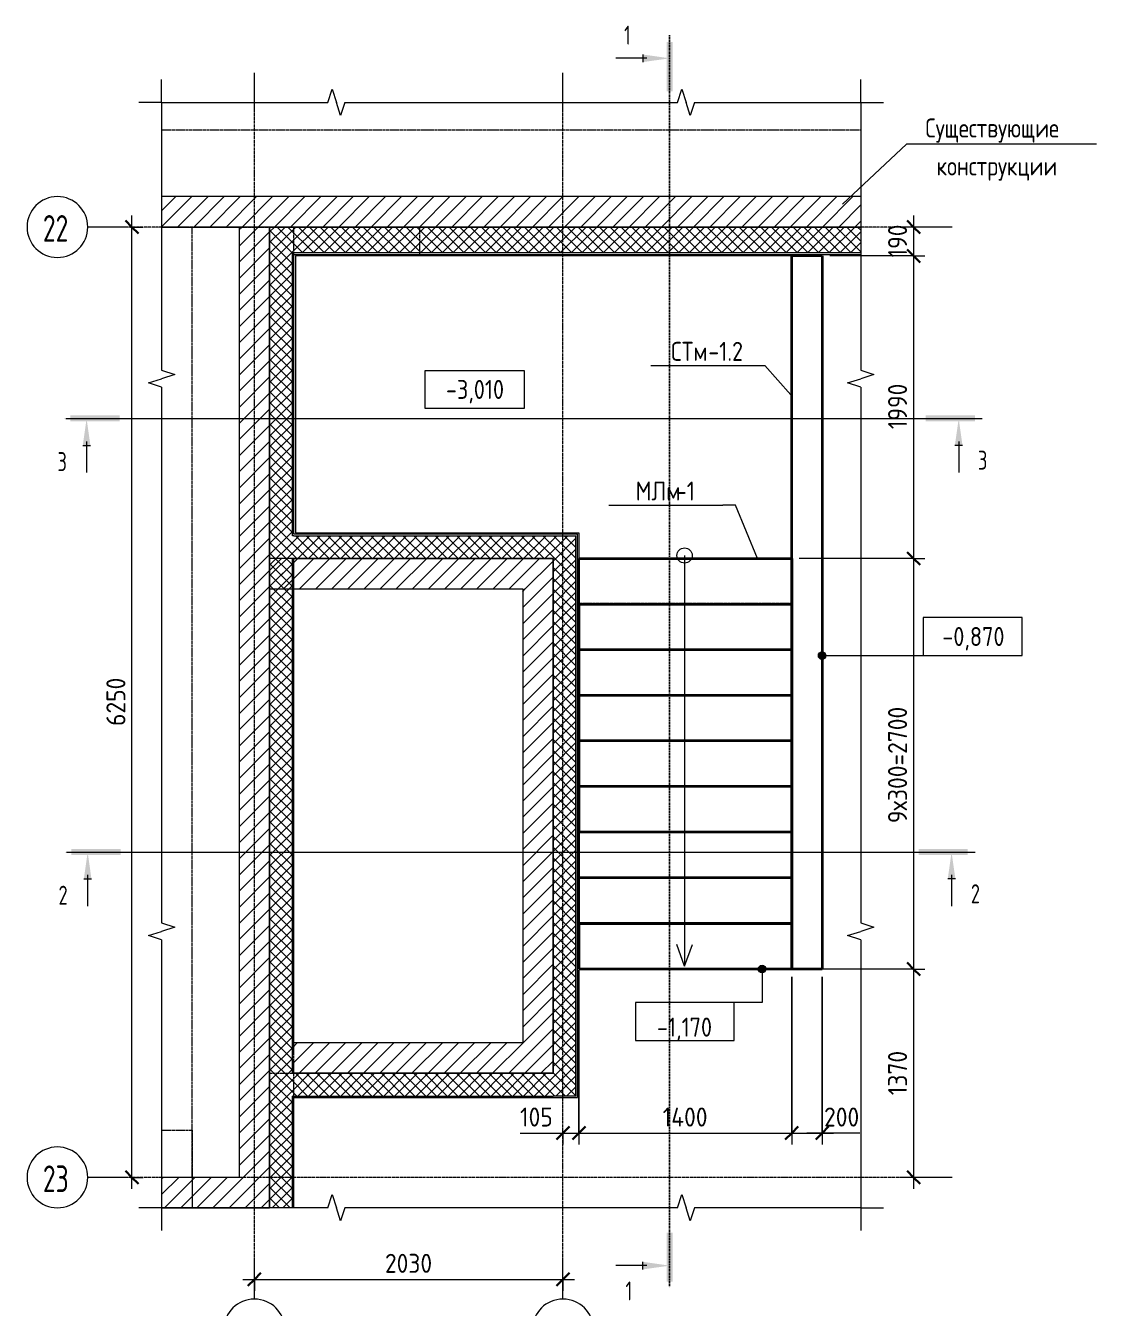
# Model space of a CAD drawing. Header units: millimetres. Extents: x -24739 to 22705, y -5184 to 8174.
# Drawn here: x 10113 to 17156, y -261 to 8174 of the extents above; entities that cross this region are included whole.
import ezdxf

# ---------------------------------------------------------------- set-up
doc = ezdxf.new("R2010")
doc.units = ezdxf.units.MM
for name, pattern in [('01 Штриховая _4 мм_', [6, 3.5, -2.5]), ('02 Штрихпунктирная _20 мм_', [25, 20, -2.5, 0, -2.5]), ('04 Пунктир 10мм', [10, 0, -10])]:
    doc.linetypes.add(name, pattern=pattern)
for name, color, linetype, lineweight in [('AA_Dim', 7, 'Continuous', 9), ('AA_Dim-50', 7, 'Continuous', 9), ('AA_Oformlenie', 7, 'Continuous', 9), ('AA_Razrez', 7, 'Continuous', 9), ('AA_Vinoska', 7, 'Continuous', 9), ('AA_Visotnaya otmetka', 7, 'Continuous', 9), ('AF_Element', 7, 'Continuous', 20), ('AF_Element_Опалубка', 253, 'Continuous', 20), ('AF_Okno', 7, 'Continuous', 20), ('AF_Perekritie', 7, 'Continuous', 60), ('AF_Perekritie_Опалубка', 253, 'Continuous', 20), ('AF_Perekritie_Опалубка_Существующая', 253, 'Continuous', 20), ('AF_Stena', 7, 'Continuous', 60), ('AF_Stena_Опалубка', 253, 'Continuous', 20), ('AF_Stena_Опалубка_Существующая', 253, 'Continuous', 20), ('KR_Fundament', 7, 'Continuous', 20), ('Оси', 7, 'Continuous', 9)]:
    doc.layers.add(name, color=color, linetype=linetype, lineweight=lineweight)
doc.styles.add('GOST Common', font='GOST_Common.ttf', dxfattribs={"width": 0.85, "height": 125})
doc.styles.add('ISOCPEUR', font='isocpeur.TTF', dxfattribs={"width": 0.85, "height": 125})
doc.styles.add('ISOCPEUR_1', font='isocpeur.TTF', dxfattribs={"width": 0.7, "height": 125})
doc.styles.add('ISOCPEUR_2', font='isocpeur.TTF', dxfattribs={"width": 0.7, "height": 175})
doc.styles.add('ISOCPEUR_3', font='isocpeur.TTF', dxfattribs={"width": 0.9, "height": 125})
doc.dimstyles.new('00_Точн_3_знака__прозр_', dxfattribs={"dimscale": 304.8, "dimtxt": 125.344371, "dimasz": 0.278871, "dimexe": 0.246063, "dimexo": 0.164042, "dimgap": 0.016404, "dimtad": 1, "dimdec": 3, "dimrnd": 0.001, "dimdsep": 46, "dimtxsty": 'ISOCPEUR_3', "dimblk1": 'OBLIQUE', "dimblk2": 'OBLIQUE', "dimsah": 1, "dimcen": 0.09, "dimdle": 0.246063, "dimazin": 0, "dimtfac": 1, "dimtdec": 4, "dimtix": 1, "dimtmove": 1, "dimatfit": 3, "dimfxl": 1, "dimtvp": 1, "dimtolj": 1, "dimtzin": 0, "dimlwd": 18, "dimlwe": 18, "dimarcsym": 2})
doc.dimstyles.new('00_Точн_3_знака__прозр__1', dxfattribs={"dimscale": 304.8, "dimtxt": 125.344371, "dimasz": 0.278871, "dimexe": 0.246063, "dimexo": 0.164042, "dimgap": 0.016404, "dimtad": 1, "dimdec": 3, "dimrnd": 0.001, "dimdsep": 46, "dimtxsty": 'ISOCPEUR_3', "dimblk1": 'OBLIQUE', "dimblk2": 'OBLIQUE', "dimsah": 1, "dimcen": 0.09, "dimdle": 0.246063, "dimazin": 0, "dimtfac": 1, "dimtdec": 4, "dimtix": 1, "dimtmove": 0, "dimatfit": 3, "dimfxl": 1, "dimtvp": 1, "dimtolj": 1, "dimtzin": 0, "dimlwd": 18, "dimlwe": 18, "dimarcsym": 2})
pattern_1 = [(45, (-6768.21, 0), (-53.033, 53.033), [])]
pattern_2 = [(45, (-6768.206, 0), (-35.35534, 35.35534), []), (135, (-6768.206, 0), (-35.35534, -35.35534), [])]

# ---------------------------------------------------------------- blocks, each defined once
blk = doc.blocks.new('Лестница - Лестница-3665978-КР_СТм1_-3_300_-1этаж')
at = {"layer": 'AF_Perekritie', "lineweight": 35}
for p, q in [((-20995.1, 4390), (-20995.1, 4690)), ((-20995.1, 4690), (-19595.1, 4690)), ((-19595.1, 4690), (-19595.1, 4390)), ((-20995.1, 4389.6), (-20995.1, 4390)), ((-20995.1, 4390), (-19595.1, 4390)), ((-20995.1, 4389.6), (-20995.1, 2890)), ((-19595.1, 4390), (-19595.1, 4389.6)), ((-19595.1, 2890), (-19595.1, 4389.6)), ((-19595.1, 4090), (-20995.1, 4090)), ((-19595.1, 3790), (-20995.1, 3790)), ((-19595.1, 3490), (-20995.1, 3490)), ((-19595.1, 3190), (-20995.1, 3190)), ((-20995.1, 2590), (-20995.1, 2890)), ((-19595.1, 2890), (-20995.1, 2890)), ((-19595.1, 2890), (-19595.1, 2590)), ((-20995.1, 2290), (-20995.1, 2590)), ((-19595.1, 2590), (-20995.1, 2590)), ((-19595.1, 2590), (-19595.1, 2290)), ((-20995.1, 1990), (-20995.1, 2290)), ((-19595.1, 2290), (-20995.1, 2290)), ((-19595.1, 2290), (-19595.1, 1990)), ((-19595.1, 1990), (-20995.1, 1990))]:
    blk.add_line(p, q, dxfattribs=at)
blk = doc.blocks.new('231_Проем прямоугольный _Окно_Стена_ - 231_Проем прямоугольный _Окно_Стена_-4129284-КР_СТм1_-3_300_-1этаж')
at = {"layer": 'AF_Okno', "color": 254}
blk.add_line((-555, 320), (805, 320), dxfattribs=at)
blk = doc.blocks.new('Засыпка - Засыпка-3702812-КР_СТм1_-3_300_-1этаж')
at = {"layer": 'AF_Element', "lineweight": 35}
for p, q in [((-20985.1, 2290), (-20985.1, 4299.4)), ((-19585.1, 4299.4), (-19585.1, 2290)), ((-19585.1, 2290), (-20985.1, 2290))]:
    blk.add_line(p, q, dxfattribs=at)
blk = doc.blocks.new('Перекрытия_Подготовка - Перекрытия_Подготовка-3959421-КР_СТм1_-3_300_-1этаж')
at = {"layer": 'AF_Perekritie', "lineweight": 35}
for p, q in [((-20995.1, 2270), (-20995.1, 4369.6)), ((-19595.1, 4369.6), (-19595.1, 2270)), ((-19595.1, 2270), (-20995.1, 2270))]:
    blk.add_line(p, q, dxfattribs=at)
at = {"layer": 'AF_Perekritie', "linetype": '01 Штриховая _4 мм_', "lineweight": 35}
blk.add_line((-19595.1, 4369.6), (-20995.1, 4369.6), dxfattribs=at)
blk = doc.blocks.new('012_Стрелка _ЭлУзла_Линия_ - 012_Стрелка _ЭлУзла_Линия_-4009771-КР_СТм1_-3_300_-1этаж')
at = {"layer": 'AA_Oformlenie'}
blk.add_line((0, 0), (2700, 0), dxfattribs=at)
blk = doc.blocks.new('011_Прямоугольник обрыва _ЭлУзла_ - 011_Прямоугольник обрыва _ЭлУзла_-4036810-КР_СТм1_-3_300_-1этаж')
at = {"layer": 'AA_Oformlenie'}
for p, q in [((0, 5507.1), (0, 7269.4)), ((0, 7269.4), (1094.8, 7269.4)), ((1206.1, 7269.4), (3394.5, 7269.4)), ((3505.8, 7269.4), (4599.3, 7269.4)), ((4599.3, 7269.4), (4599.3, 5507.1)), ((0, 1872.4), (0, 5395.8)), ((4599.3, 5395.8), (4599.3, 1872.4)), ((0, 0), (0, 1761)), ((4599.3, 1761), (4599.3, 0)), ((1094.8, 0), (0, 0)), ((3394.5, 0), (1206.1, 0)), ((4599.3, 0), (3505.8, 0))]:
    blk.add_line(p, q, dxfattribs=at)
blk = doc.blocks.new('Разрез - Номер узла_ сзади-394133-КР_СТм1_-3_300_-1этаж')
at = {"layer": 'AA_Razrez'}
for points in [[(7.33, 0.4), (7.33, -0.39), (0.87, -0.39), (0.87, 0.4)], [(3.5, -3.53), (2.5, -3.53), (3, 0)]]:
    blk.add_hatch(color=256, dxfattribs=at).paths.add_polyline_path(points)
for p, q in [((3, -3), (3, -7.1)), ((2.5, -3.53), (3.5, -3.53))]:
    blk.add_line(p, q, dxfattribs=at)
blk = doc.blocks.new('Разрез - Номер узла_ спереди-394134-КР_СТм1_-3_300_-1этаж')
at = {"layer": 'AA_Razrez'}
for points in [[(7.33, 0.4), (7.33, -0.39), (0.87, -0.39), (0.87, 0.4)], [(3.5, -3.53), (2.5, -3.53), (3, 0)]]:
    blk.add_hatch(color=256, dxfattribs=at).paths.add_polyline_path(points)
for p, q in [((3, -3), (3, -7.1)), ((2.5, -3.53), (3.5, -3.53))]:
    blk.add_line(p, q, dxfattribs=at)
blk = doc.blocks.new('010_Текст с выноской - Текст 2 строки-4009738-КР_СТм1_-3_300_-1этаж')
at = {"layer": 'AA_Vinoska'}
blk.add_line((-12.5, 0), (12.5, 0), dxfattribs=at)
blk = doc.blocks.new('Высотные отметки - Рамка вверх-400294-КР_СТм1_-3_300_-1этаж')
at = {"layer": 'AA_Vinoska'}
for p, q in [((-13, 0), (-13, 5)), ((-13, 5), (0, 5)), ((0, 5), (0, 0)), ((0, 0), (-13, 0))]:
    blk.add_line(p, q, dxfattribs=at)
blk = doc.blocks.new('Ось сетки - d_4мм-2765513-КР_СТм1_-3_300_-1этаж')
at = {"layer": 'Оси'}
for start, end in [(360, 180), (360, 180), (180, 360), (180, 360)]:
    blk.add_arc((0, 0), 4, start, end, dxfattribs=at)
blk = doc.blocks.new('DIMBLOCK55-КР_СТм1_-3_300_-1этаж')
at = {"layer": 'AA_Dim-50', "lineweight": 18}
for p, q in [((10811.5, 525), (10811.5, 6925)), ((10801.4, 6850), (10886.5, 6850)), ((10811.5, 6850), (10801.4, 6850)), ((10801.4, 600), (10886.5, 600)), ((10811.5, 600), (10801.4, 600))]:
    blk.add_line(p, q, dxfattribs=at)
at = {"layer": 'AA_Dim-50', "lineweight": 30}
for p, q in [((10811.5, 6850), (10769, 6892.5)), ((10811.5, 6850), (10854, 6807.5)), ((10811.5, 600), (10769, 642.5)), ((10811.5, 600), (10854, 557.5))]:
    blk.add_line(p, q, dxfattribs=at)
at = {"layer": 'AA_Dim-50', "color": 0, "lineweight": 18, "insert": (10643.7, 3568.9), "char_height": 125, "width": 374.614, "attachment_point": 1, "rotation": 90, "line_spacing_factor": 1.135194, "style": 'ISOCPEUR_3'}
blk.add_mtext('6250', dxfattribs=at)
blk = doc.blocks.new('_Oblique')
at = {"color": 0, "linetype": 'ByBlock', "lineweight": -2}
blk.add_line((-0.5, -0.5), (0.5, 0.5), dxfattribs=at)
blk = doc.blocks.new('DIMBLOCK56-КР_СТм1_-3_300_-1этаж')
at = {"layer": 'AA_Dim-50', "lineweight": 18}
for p, q in [((11542.4, -70.4), (13722.4, -70.4)), ((11617.4, -60.3), (11617.4, -145.4)), ((11617.4, -70.4), (11617.4, -60.3)), ((13647.4, -60.3), (13647.4, -145.4)), ((13647.4, -70.4), (13647.4, -60.3))]:
    blk.add_line(p, q, dxfattribs=at)
at = {"layer": 'AA_Dim-50', "lineweight": 30}
for p, q in [((11617.4, -70.4), (11574.9, -112.9)), ((11617.4, -70.4), (11659.9, -27.9)), ((13647.4, -70.4), (13604.9, -112.9)), ((13647.4, -70.4), (13689.9, -27.9))]:
    blk.add_line(p, q, dxfattribs=at)
at = {"layer": 'AA_Dim-50', "color": 0, "lineweight": 18, "insert": (12476.4, 97.4), "char_height": 125, "width": 374.614, "attachment_point": 1, "line_spacing_factor": 1.135194, "style": 'ISOCPEUR_3'}
blk.add_mtext('2030', dxfattribs=at)
blk = doc.blocks.new('DIMBLOCK57-КР_СТм1_-3_300_-1этаж')
at = {"layer": 'AA_Dim-50', "lineweight": 18}
for p, q in [((13752.4, 1963.9), (13752.4, 816.7)), ((13752.4, 891.7), (13752.4, 1963.9)), ((13365, 891.7), (13625.4, 891.7)), ((13572.4, 891.7), (13752.4, 891.7)), ((13625.4, 891.7), (13699.9, 891.7)), ((13647.4, 901.8), (13647.4, 816.7)), ((13647.4, 891.7), (13647.4, 901.8))]:
    blk.add_line(p, q, dxfattribs=at)
at = {"layer": 'AA_Dim-50', "lineweight": 30}
for p, q in [((13647.4, 891.7), (13689.9, 934.2)), ((13752.4, 891.7), (13794.9, 934.2)), ((13647.4, 891.7), (13604.9, 849.2)), ((13752.4, 891.7), (13709.9, 849.2))]:
    blk.add_line(p, q, dxfattribs=at)
at = {"layer": 'AA_Dim-50', "color": 0, "lineweight": 18, "insert": (13365, 1059.5), "char_height": 125, "width": 252.581, "attachment_point": 1, "line_spacing_factor": 1.135194, "style": 'ISOCPEUR_3'}
blk.add_mtext('105', dxfattribs=at)
blk = doc.blocks.new('DIMBLOCK58-КР_СТм1_-3_300_-1этаж')
at = {"layer": 'AA_Dim-50', "lineweight": 18}
for p, q in [((13752.4, 1963.9), (13752.4, 816.7)), ((13752.4, 891.7), (13752.4, 1963.9)), ((15152.4, 1920), (15152.4, 816.7)), ((15152.4, 891.7), (15152.4, 1920)), ((13752.4, 891.7), (15152.4, 891.7))]:
    blk.add_line(p, q, dxfattribs=at)
at = {"layer": 'AA_Dim-50', "lineweight": 30}
for p, q in [((13752.4, 891.7), (13794.9, 934.2)), ((15152.4, 891.7), (15194.9, 934.2)), ((13752.4, 891.7), (13709.9, 849.2)), ((15152.4, 891.7), (15109.9, 849.2))]:
    blk.add_line(p, q, dxfattribs=at)
at = {"layer": 'AA_Dim-50', "color": 0, "lineweight": 18, "insert": (14303.5, 1059.5), "char_height": 125, "width": 357.586, "attachment_point": 1, "line_spacing_factor": 1.135194, "style": 'ISOCPEUR_3'}
blk.add_mtext('1400', dxfattribs=at)
blk = doc.blocks.new('DIMBLOCK59-КР_СТм1_-3_300_-1этаж')
at = {"layer": 'AA_Dim-50', "lineweight": 18}
for p, q in [((15152.4, 1920), (15152.4, 816.7)), ((15152.4, 891.7), (15152.4, 1920)), ((15352.4, 1920), (15352.4, 816.7)), ((15352.4, 891.7), (15352.4, 1920)), ((15152.4, 891.7), (15427.4, 891.7)), ((15315.3, 891.7), (15252.4, 891.7)), ((15599.5, 891.7), (15315.3, 891.7))]:
    blk.add_line(p, q, dxfattribs=at)
at = {"layer": 'AA_Dim-50', "lineweight": 30}
for p, q in [((15152.4, 891.7), (15194.9, 934.2)), ((15352.4, 891.7), (15394.9, 934.2)), ((15152.4, 891.7), (15109.9, 849.2)), ((15352.4, 891.7), (15309.9, 849.2))]:
    blk.add_line(p, q, dxfattribs=at)
at = {"layer": 'AA_Dim-50', "color": 0, "lineweight": 18, "insert": (15365.3, 1059.5), "char_height": 125, "width": 280.961, "attachment_point": 1, "line_spacing_factor": 1.135194, "style": 'ISOCPEUR_3'}
blk.add_mtext('200', dxfattribs=at)
blk = doc.blocks.new('DIMBLOCK60-КР_СТм1_-3_300_-1этаж')
at = {"layer": 'AA_Dim-50', "lineweight": 18}
for p, q in [((15954, 6925), (15954, 6660)), ((15954, 6850), (15879, 6850)), ((15954, 6850), (15964.1, 6850)), ((15954, 6660), (15402.4, 6660)), ((15954, 6660), (16029, 6660)), ((15954, 4670), (15202.4, 4670)), ((15954, 4670), (16029, 4670))]:
    blk.add_line(p, q, dxfattribs=at)
at = {"layer": 'AA_Dim-50', "lineweight": 30}
for p, q in [((15954, 6850), (15911.5, 6892.5)), ((15954, 6850), (15996.5, 6807.5)), ((15954, 6660), (15911.5, 6702.5)), ((15954, 6660), (15996.5, 6617.5)), ((15954, 4670), (15911.5, 4712.5)), ((15954, 4670), (15996.5, 4627.5))]:
    blk.add_line(p, q, dxfattribs=at)
at = {"layer": 'AA_Dim-50', "color": 0, "lineweight": 18, "insert": (15786.1, 6649.8), "char_height": 125, "width": 252.581, "attachment_point": 1, "rotation": 90, "line_spacing_factor": 1.135194, "style": 'ISOCPEUR_3'}
blk.add_mtext('190', dxfattribs=at)
blk = doc.blocks.new('_None')
blk = doc.blocks.new('DIMBLOCK61-КР_СТм1_-3_300_-1этаж')
at = {"layer": 'AA_Dim-50', "lineweight": 30}
for p, q in [((15954, 6660), (15911.5, 6702.5)), ((15954, 6660), (15996.5, 6617.5)), ((15954, 4670), (15911.5, 4712.5)), ((15954, 4670), (15996.5, 4627.5))]:
    blk.add_line(p, q, dxfattribs=at)
at = {"layer": 'AA_Dim-50', "lineweight": 18}
for p, q in [((15954, 6660), (15402.4, 6660)), ((15954, 6660), (15954, 4670)), ((15954, 6660), (16029, 6660)), ((15954, 4670), (15202.4, 4670)), ((15954, 4670), (16029, 4670))]:
    blk.add_line(p, q, dxfattribs=at)
at = {"layer": 'AA_Dim-50', "color": 0, "lineweight": 18, "insert": (15786.1, 5520.7), "char_height": 125, "width": 346.234, "attachment_point": 1, "rotation": 90, "line_spacing_factor": 1.135194, "style": 'ISOCPEUR_3'}
blk.add_mtext('1990', dxfattribs=at)
blk = doc.blocks.new('DIMBLOCK62-КР_СТм1_-3_300_-1этаж')
at = {"layer": 'AA_Dim-50', "lineweight": 18}
for p, q in [((15954, 4670), (15202.4, 4670)), ((15954, 4670), (15954, 1970)), ((15954, 4670), (16029, 4670)), ((15954, 1970), (15202.4, 1970)), ((15954, 1970), (16029, 1970)), ((15954, 600), (15879, 600)), ((15954, 600), (15964.1, 600))]:
    blk.add_line(p, q, dxfattribs=at)
at = {"layer": 'AA_Dim-50', "lineweight": 30}
for p, q in [((15954, 4670), (15911.5, 4712.5)), ((15954, 4670), (15996.5, 4627.5)), ((15954, 1970), (15911.5, 2012.5)), ((15954, 1970), (15996.5, 1927.5)), ((15954, 600), (15911.5, 642.5)), ((15954, 600), (15996.5, 557.5))]:
    blk.add_line(p, q, dxfattribs=at)
at = {"layer": 'AA_Dim-50', "color": 0, "lineweight": 18, "insert": (15786.1, 2929.8), "char_height": 125, "width": 936.535, "attachment_point": 1, "rotation": 90, "line_spacing_factor": 1.135194, "style": 'ISOCPEUR_3'}
blk.add_mtext('9х300=2700', dxfattribs=at)
blk = doc.blocks.new('DIMBLOCK63-КР_СТм1_-3_300_-1этаж')
at = {"layer": 'AA_Dim-50', "lineweight": 18}
for p, q in [((15954, 1970), (15202.4, 1970)), ((15954, 1970), (15954, 525)), ((15954, 1970), (16029, 1970)), ((15954, 600), (15879, 600)), ((15954, 600), (15964.1, 600))]:
    blk.add_line(p, q, dxfattribs=at)
at = {"layer": 'AA_Dim-50', "lineweight": 30}
for p, q in [((15954, 1970), (15911.5, 2012.5)), ((15954, 1970), (15996.5, 1927.5)), ((15954, 600), (15911.5, 642.5)), ((15954, 600), (15996.5, 557.5))]:
    blk.add_line(p, q, dxfattribs=at)
at = {"layer": 'AA_Dim-50', "color": 0, "lineweight": 18, "insert": (15786.1, 1140.7), "char_height": 125, "width": 346.234, "attachment_point": 1, "rotation": 90, "line_spacing_factor": 1.135194, "style": 'ISOCPEUR_3'}
blk.add_mtext('1370', dxfattribs=at)
blk = doc.blocks.new('044_М_Универсальная с полкой - Марка-3031129-КР_СТм1_-3_300_-1этаж')
at = {"layer": 'AA_Vinoska'}
blk.add_line((-7.5, 0), (7.5, 0), dxfattribs=at)

msp = doc.modelspace()

# ---------------------------------------------------------------- hatches: boundary and pattern name
at = {"layer": 'AA_Visotnaya otmetka'}
h = msp.add_hatch(color=256, dxfattribs=at)
edge = h.paths.add_edge_path()
edge.add_arc((15352.4459, 4031.7392), 25, 0, 360)
h = msp.add_hatch(color=256, dxfattribs=at)
edge = h.paths.add_edge_path()
edge.add_arc((14957.3491, 1970), 25, 0, 360)
at = {"layer": 'AF_Stena', "lineweight": 9}
h = msp.add_hatch(dxfattribs=at)
h.set_pattern_fill('FP_3', color=9, style=0, pattern_type=2)
h.set_pattern_definition(pattern_1)
h.paths.add_polyline_path([(11007.4459, 6850), (15606.7941, 6850), (15606.7941, 7050), (11007.4459, 7050), (11007.4459, 6942.8827)])
h = msp.add_hatch(dxfattribs=at)
h.set_pattern_fill('FP_3', color=9, style=0, pattern_type=2)
h.set_pattern_definition(pattern_1)
h.paths.add_polyline_path([(11517.4459, 400), (11717.4459, 400), (11717.4459, 6850), (11517.4459, 6850), (11517.4459, 600)])
h = msp.add_hatch(dxfattribs=at)
h.set_pattern_fill('FP_2', color=9, style=0, pattern_type=2)
h.set_pattern_definition(pattern_2)
h.paths.add_polyline_path([(11867.4459, 6680), (15606.7941, 6680), (15606.7941, 6850), (11717.4459, 6850), (11717.4459, 6680)])
h = msp.add_hatch(dxfattribs=at)
h.set_pattern_fill('FP_2', color=9, style=0, pattern_type=2)
h.set_pattern_definition(pattern_2)
h.paths.add_polyline_path([(11867.4459, 400), (11867.4459, 6680), (11717.4459, 6680), (11717.4459, 400)])
h = msp.add_hatch(dxfattribs=at)
h.set_pattern_fill('FP_2', color=9, style=0, pattern_type=2)
h.set_pattern_definition(pattern_2)
h.paths.add_polyline_path([(13582.4459, 4670), (13582.4459, 4820), (11867.4459, 4820), (11867.4459, 4670), (13362.0336, 4670)])
h = msp.add_hatch(dxfattribs=at)
h.set_pattern_fill('FP_2', color=9, style=0, pattern_type=2)
h.set_pattern_definition(pattern_2)
h.paths.add_polyline_path([(13582.4459, 1135), (13732.4459, 1135), (13732.4459, 4820), (13582.4459, 4820), (13582.4459, 1285)])
h = msp.add_hatch(dxfattribs=at)
h.set_pattern_fill('FP_3', color=9, style=0, pattern_type=2)
h.set_pattern_definition(pattern_1)
h.paths.add_polyline_path([(13582.4459, 4470), (13582.4459, 4670), (11717.4459, 4670), (11717.4459, 4470), (13382.4459, 4470)])
h = msp.add_hatch(dxfattribs=at)
h.set_pattern_fill('FP_3', color=9, style=0, pattern_type=2)
h.set_pattern_definition(pattern_1)
h.paths.add_polyline_path([(13382.4459, 1285), (13582.4459, 1285), (13582.4459, 4470), (13382.4459, 4470), (13382.4459, 1485)])
h = msp.add_hatch(dxfattribs=at)
h.set_pattern_fill('FP_3', color=9, style=0, pattern_type=2)
h.set_pattern_definition(pattern_1)
h.paths.add_polyline_path([(13382.4459, 1285), (13382.4459, 1485), (11867.4459, 1485), (11867.4459, 1285), (13362.0336, 1285)])
h = msp.add_hatch(dxfattribs=at)
h.set_pattern_fill('FP_2', color=9, style=0, pattern_type=2)
h.set_pattern_definition(pattern_2)
h.paths.add_polyline_path([(13362.0336, 1135), (13582.4459, 1135), (13582.4459, 1285), (11867.4459, 1285), (11867.4459, 1135), (12074.5273, 1135)])
h = msp.add_hatch(dxfattribs=at)
h.set_pattern_fill('FP_3', color=9, style=0, pattern_type=2)
h.set_pattern_definition(pattern_1)
h.paths.add_polyline_path([(11517.4459, 400), (11517.4459, 600), (11007.4459, 600), (11007.4459, 400)])

# ---------------------------------------------------------------- linework, layer by layer
at = {"layer": 'AA_Razrez', "linetype": '04 Пунктир 10мм'}
for p, q in [((14349.2912, 8109.5792), (14349.2912, -130.2396)), ((16400.8407, 5590.6513), (10363.6203, 5590.6513)), ((16353.9345, 2739.3839), (10370.5852, 2739.3839))]:
    msp.add_line(p, q, dxfattribs=at)
at = {"layer": 'AA_Vinoska'}
for p, q in [((11007.4459, 7669.4204), (11007.4459, 7819.4204)), ((15606.7941, 7669.4204), (15606.7941, 7819.4204)), ((12100.9743, 7669.4204), (12129.1286, 7756.0705)), ((12129.1286, 7756.0705), (12157.283, 7669.4204)), ((14400.6484, 7669.4204), (14428.8027, 7756.0705)), ((14428.8027, 7756.0705), (14456.9571, 7669.4204)), ((11007.4459, 7669.4204), (10857.4459, 7669.4204)), ((12184.783, 7582.8179), (12157.283, 7669.4204)), ((12212.283, 7669.4204), (12184.783, 7582.8179)), ((14484.4571, 7582.8179), (14456.9571, 7669.4204)), ((14511.9571, 7669.4204), (14484.4571, 7582.8179)), ((15606.7941, 7669.4204), (15756.7941, 7669.4204)), ((15486.2336, 6999.5733), (15906.4255, 7394.7541)), ((11007.4459, 5908.374), (11094.096, 5880.2196)), ((15146.5947, 5746.1022), (14975.0901, 5938.7641)), ((15606.7941, 5908.374), (15693.4443, 5880.2196)), ((10920.8434, 5824.5653), (11007.4459, 5852.0653)), ((11007.4459, 5797.0653), (10920.8434, 5824.5653)), ((11094.096, 5880.2196), (11007.4459, 5852.0653)), ((15520.1916, 5824.5653), (15606.7941, 5852.0653)), ((15606.7941, 5797.0653), (15520.1916, 5824.5653)), ((15693.4443, 5880.2196), (15606.7941, 5852.0653)), ((14782.193, 5020.6896), (14698.6776, 5020.6896)), ((14926.5648, 4670.5715), (14782.193, 5020.6896)), ((10920.8434, 2189.8551), (11007.4459, 2217.3551)), ((11007.4459, 2273.6638), (11094.096, 2245.5094)), ((11094.096, 2245.5094), (11007.4459, 2217.3551)), ((15520.1916, 2189.8551), (15606.7941, 2217.3551)), ((15606.7941, 2273.6638), (15693.4443, 2245.5094)), ((15693.4443, 2245.5094), (15606.7941, 2217.3551)), ((11007.4459, 2162.3551), (10920.8434, 2189.8551)), ((14447.4459, 1990), (14396.1429, 2130.9539)), ((14447.4459, 1990), (14498.7489, 2130.9539)), ((15606.7941, 2162.3551), (15520.1916, 2189.8551)), ((12100.9743, 400), (12129.1286, 486.6501)), ((12129.1286, 486.6501), (12157.283, 400)), ((14400.6484, 400), (14428.8027, 486.6501)), ((14428.8027, 486.6501), (14456.9571, 400)), ((11007.4459, 400), (10857.4459, 400)), ((11007.4459, 400), (11007.4459, 250)), ((12184.783, 313.3975), (12157.283, 400)), ((12212.283, 400), (12184.783, 313.3975)), ((14484.4571, 313.3975), (14456.9571, 400)), ((14511.9571, 400), (14484.4571, 313.3975)), ((15606.7941, 400), (15606.7941, 250)), ((15606.7941, 400), (15756.7941, 400))]:
    msp.add_line(p, q, dxfattribs=at)
msp.add_circle((14447.4459, 4690), 50, dxfattribs=at)
at = {"layer": 'AA_Visotnaya otmetka'}
for p, q in [((13391.8446, 5656.6354), (13391.8446, 5656.6354)), ((13391.8446, 5656.6354), (13391.8446, 5656.6354)), ((15352.4459, 4031.7392), (15476.6989, 4031.7392)), ((15476.6989, 4031.7392), (16017.9931, 4031.7392)), ((14957.3491, 1970), (14957.3491, 1749.3153)), ((14957.3491, 1749.3153), (14774.4794, 1749.3153))]:
    msp.add_line(p, q, dxfattribs=at)
for centre in [(15352.4459, 4031.7392), (14957.3491, 1970)]:
    msp.add_circle(centre, 25, dxfattribs=at)
at = {"layer": 'AF_Perekritie', "color": 254, "linetype": '01 Штриховая _4 мм_', "lineweight": 20}
for p, q in [((11877.3963, 4670), (11717.4459, 4670)), ((11717.7567, 400), (11717.7567, 1285.0716)), ((11717.7567, 1285.0716), (13582.4459, 1285.0716))]:
    msp.add_line(p, q, dxfattribs=at)
at = {"layer": 'AF_Perekritie_Опалубка_Существующая', "color": 254}
for p, q in [((11717.4459, 400), (11717.4459, 6850)), ((11717.4459, 6850), (15606.7941, 6850)), ((11717.4459, 4670), (11717.4459, 6850)), ((11717.4459, 6850), (15606.7941, 6850)), ((13582.4459, 4670), (11877.4459, 4670)), ((13582.4459, 1285.0716), (13582.4459, 4670)), ((11007.4459, 400), (11717.4459, 400)), ((11007.4459, 400), (11717.4459, 400))]:
    msp.add_line(p, q, dxfattribs=at)
at = {"layer": 'AF_Stena', "color": 254, "linetype": '01 Штриховая _4 мм_', "lineweight": 20}
for p, q in [((11007.4459, 7490), (15606.7941, 7490)), ((11717.3963, 6850), (11007.4459, 6850)), ((11207.4459, 910), (11207.4459, 6850)), ((11207.4459, 6850), (11717.4459, 6850)), ((11877.4459, 6670.0496), (11877.4459, 6850)), ((11877.4459, 6670), (11877.4459, 6850)), ((12706.2509, 6670), (12706.2509, 6850)), ((11717.4459, 4669.9504), (11717.4459, 400)), ((11877.4459, 1135.0496), (11877.4459, 4670)), ((11007.4459, 910), (11207.4459, 910)), ((11207.4459, 600), (11207.4459, 910)), ((11207.4459, 909.9504), (11207.4459, 400)), ((11207.4459, 599.9504), (11207.4459, 400))]:
    msp.add_line(p, q, dxfattribs=at)
at = {"layer": 'AF_Stena_Опалубка', "lineweight": 35}
for p, q in [((15152.4459, 1970), (15152.4459, 6660)), ((15352.4459, 6660), (15152.4459, 6660)), ((15352.4459, 6660), (15352.4459, 1970)), ((13752.4459, 2270), (15152.4459, 2270)), ((13752.4459, 2270), (13752.4459, 1970)), ((15152.4459, 2270), (15152.4459, 1970)), ((15152.4459, 1970), (13752.4459, 1970)), ((15352.4459, 1970), (15152.4459, 1970))]:
    msp.add_line(p, q, dxfattribs=at)
at = {"layer": 'AF_Stena_Опалубка_Существующая', "color": 254}
for p, q in [((15606.7941, 7050), (11007.4459, 7050)), ((11007.4459, 6850), (11517.4459, 6850)), ((11517.4459, 6850), (11517.4459, 600)), ((15606.7941, 6850), (11717.4459, 6850)), ((11717.4459, 6850), (15606.7941, 6850)), ((15606.7941, 6850), (11717.4459, 6850)), ((11717.4459, 6850), (11717.4459, 6680)), ((11717.4459, 6850), (11717.4459, 600)), ((11717.4459, 6850), (11877.4459, 6850)), ((11717.4459, 6670), (11717.4459, 6850)), ((11717.4459, 6670), (11717.4459, 6850)), ((12706.2509, 6850), (11877.4459, 6850)), ((11717.4459, 6680), (11717.4459, 6670)), ((11717.4459, 400), (11717.4459, 6670)), ((11717.4459, 6670), (11717.4459, 400)), ((11717.4459, 6669.9504), (11717.4459, 4670)), ((15606.7941, 6680), (11867.4459, 6680)), ((11867.4459, 6670), (11867.4459, 6680)), ((11867.4459, 4820), (11867.4459, 6670)), ((11877.4459, 6670), (15606.7941, 6670)), ((11877.4459, 4830), (11877.4459, 6670)), ((11877.4459, 4830), (11877.4459, 6670)), ((11877.4459, 6670), (12706.2509, 6670)), ((11877.4459, 4820), (11867.4459, 4820)), ((13582.4459, 4830), (11877.4459, 4830)), ((11877.4459, 4820), (13582.4459, 4820)), ((13732.4459, 4830), (13582.4459, 4830)), ((13582.4459, 4820), (13732.4459, 4820)), ((13742.4459, 4830), (13732.4459, 4830)), ((13732.4459, 1135), (13732.4459, 4820)), ((13742.4459, 1125), (13742.4459, 4830)), ((13582.4459, 4670), (11717.4459, 4670)), ((11717.4459, 4670), (11717.4459, 4470)), ((11867.4459, 1485), (11867.4459, 4670)), ((11877.4459, 4670), (11867.4459, 4670)), ((11877.4459, 1485), (11877.4459, 4670)), ((11877.4459, 4670), (13582.4459, 4670)), ((13582.4459, 4470), (13582.4459, 4670)), ((13582.4459, 4670), (13582.4459, 1285)), ((11717.4459, 4470), (13382.4459, 4470)), ((13382.4459, 4470), (13382.4459, 1485)), ((13582.4459, 1285), (13582.4459, 4470)), ((11867.4459, 1285), (11867.4459, 1485)), ((11877.4459, 1485), (11867.4459, 1485)), ((11867.4459, 1285), (11867.4459, 1485)), ((13382.4459, 1485), (11877.4459, 1485)), ((11877.4459, 1285), (11867.4459, 1285)), ((11877.4459, 1285), (11867.4459, 1285)), ((11877.4459, 1285), (13382.4459, 1285)), ((13582.4459, 1285), (11877.4459, 1285)), ((13382.4459, 1285), (13582.4459, 1285)), ((11867.4459, 400), (11867.4459, 1135)), ((11877.4459, 1135), (11867.4459, 1135)), ((11877.4459, 400), (11877.4459, 1135)), ((11877.4459, 1135), (13582.4459, 1135)), ((11877.4459, 400), (11877.4459, 1125)), ((11877.4459, 1125), (13582.4459, 1125)), ((13732.4459, 1135), (13582.4459, 1135)), ((13582.4459, 1125), (13732.4459, 1125)), ((13732.4459, 1125), (13742.4459, 1125)), ((11517.4459, 600), (11007.4459, 600)), ((11717.4459, 600), (11717.4459, 400)), ((11007.4459, 400), (11717.4459, 400)), ((11207.4459, 400), (11007.4459, 400)), ((11517.4459, 400), (11007.4459, 400)), ((11007.4459, 400), (11517.4459, 400)), ((11517.3963, 400), (11207.4459, 400)), ((11517.4459, 400), (11717.4459, 400)), ((11517.4459, 400), (11717.4459, 400))]:
    msp.add_line(p, q, dxfattribs=at)
at = {"layer": 'KR_Fundament'}
for p, q in [((15352.4459, 6660), (11887.4459, 6660)), ((11887.4459, 6660), (11887.4459, 4840)), ((15352.4459, 1970), (15352.4459, 6660)), ((11887.4459, 4840), (13752.4459, 4840)), ((13752.4459, 4840), (13752.4459, 1970)), ((13752.4459, 1970), (15352.4459, 1970))]:
    msp.add_line(p, q, dxfattribs=at)
at = {"layer": 'Оси'}
for p, q in [((11617.4459, 7614.364), (11617.4459, 7864.364)), ((13647.4459, 7614.364), (13647.4459, 7864.364)), ((10771.5654, 6850), (10521.5654, 6850)), ((16206.7941, 6850), (15956.7941, 6850)), ((10771.5654, 600), (10521.5654, 600)), ((16206.7941, 600), (15956.7941, 600)), ((11617.4459, -200), (11617.4459, 50)), ((13647.4459, -200), (13647.4459, 50))]:
    msp.add_line(p, q, dxfattribs=at)
at = {"layer": 'Оси', "linetype": '02 Штрихпунктирная _20 мм_'}
for p, q in [((11617.4459, 50), (11617.4459, 7614.364)), ((13647.4459, 50), (13647.4459, 7614.364)), ((15956.7941, 6850), (10771.5654, 6850)), ((15956.7941, 600), (10771.5654, 600))]:
    msp.add_line(p, q, dxfattribs=at)

# ---------------------------------------------------------------- block references
at = {"layer": 'AA_Oformlenie'}
for name, p, rotation in [('011_Прямоугольник обрыва _ЭлУзла_ - 011_Прямоугольник обрыва _ЭлУзла_-4036810-КР_СТм1_-3_300_-1этаж', (15606.7941, 7669.4204), 180), ('012_Стрелка _ЭлУзла_Линия_ - 012_Стрелка _ЭлУзла_Линия_-4009771-КР_СТм1_-3_300_-1этаж', (14447.4459, 4690), 270.0000000000001)]:
    msp.add_blockref(name, p, dxfattribs=dict(at, rotation=rotation))
at = {"layer": 'AA_Razrez', "xscale": 49.99999999999998, "yscale": 49.99999999999998, "zscale": 49.99999999999998, "rotation": 269.9999999999996}
msp.add_blockref('Разрез - Номер узла_ спереди-394134-КР_СТм1_-3_300_-1этаж', (14349.2912, 8109.5792), dxfattribs=at)
at = {"layer": 'AA_Razrez', "xscale": 49.99999999999998, "yscale": 49.99999999999998, "zscale": 49.99999999999998}
for p in [(10363.6203, 5590.6513), (10370.5852, 2739.3839)]:
    msp.add_blockref('Разрез - Номер узла_ спереди-394134-КР_СТм1_-3_300_-1этаж', p, dxfattribs=at)
at = {"layer": 'AA_Razrez', "extrusion": (0, 0, -1), "xscale": 49.99999999999998, "yscale": 49.99999999999998, "zscale": 49.99999999999998}
for p in [(-16400.8407, 5590.6513), (-16353.9345, 2739.3839)]:
    msp.add_blockref('Разрез - Номер узла_ сзади-394133-КР_СТм1_-3_300_-1этаж', p, dxfattribs=at)
at = {"layer": 'AA_Razrez', "extrusion": (0, 0, -1), "xscale": 49.99999999999998, "yscale": 49.99999999999998, "zscale": 49.99999999999998, "rotation": 90.00000000000053}
msp.add_blockref('Разрез - Номер узла_ сзади-394133-КР_СТм1_-3_300_-1этаж', (-14349.2912, -130.2396), dxfattribs=at)
at = {"layer": 'AA_Vinoska', "xscale": 50, "yscale": 50, "zscale": 50, "rotation": 180}
msp.add_blockref('010_Текст с выноской - Текст 2 строки-4009738-КР_СТм1_-3_300_-1этаж', (16531.4255, 7394.7541), dxfattribs=at)
at = {"layer": 'AA_Vinoska', "xscale": 49.99999999999998, "yscale": 49.99999999999998, "zscale": 49.99999999999998}
for name, p in [('Высотные отметки - Рамка вверх-400294-КР_СТм1_-3_300_-1этаж', (13391.8446, 5656.6354)), ('044_М_Универсальная с полкой - Марка-3031129-КР_СТм1_-3_300_-1этаж', (14600.0901, 5938.7641)), ('044_М_Универсальная с полкой - Марка-3031129-КР_СТм1_-3_300_-1этаж', (14323.6776, 5020.6896))]:
    msp.add_blockref(name, p, dxfattribs=at)
at = {"layer": 'AA_Visotnaya otmetka', "extrusion": (0, 0, -1), "xscale": 49.99999999999998, "yscale": 49.99999999999998, "zscale": 49.99999999999998}
msp.add_blockref('Высотные отметки - Рамка вверх-400294-КР_СТм1_-3_300_-1этаж', (-16017.9931, 4031.7392), dxfattribs=at)
at = {"layer": 'AA_Visotnaya otmetka', "extrusion": (0, 0, -1), "xscale": 49.99999999999998, "yscale": 49.99999999999998, "zscale": 49.99999999999998, "rotation": 180}
msp.add_blockref('Высотные отметки - Рамка вверх-400294-КР_СТм1_-3_300_-1этаж', (-14774.4794, 1749.3153), dxfattribs=at)
at = {"layer": 'AF_Element_Опалубка', "lineweight": 35}
msp.add_blockref('Засыпка - Засыпка-3702812-КР_СТм1_-3_300_-1этаж', (34737.5075, -20), dxfattribs=at)
at = {"layer": 'AF_Okno', "color": 254, "rotation": 180}
msp.add_blockref('231_Проем прямоугольный _Окно_Стена_ - 231_Проем прямоугольный _Окно_Стена_-4129284-КР_СТм1_-3_300_-1этаж', (13511.2509, 7170), dxfattribs=at)
at = {"layer": 'AF_Perekritie', "linetype": '01 Штриховая _4 мм_', "lineweight": 35}
msp.add_blockref('Перекрытия_Подготовка - Перекрытия_Подготовка-3959421-КР_СТм1_-3_300_-1этаж', (34747.5075, 0), dxfattribs=at)
at = {"layer": 'AF_Perekritie_Опалубка', "lineweight": 35}
msp.add_blockref('Лестница - Лестница-3665978-КР_СТм1_-3_300_-1этаж', (34747.5075, -20), dxfattribs=at)
at = {"layer": 'Оси', "xscale": 49.99999999999998, "yscale": 49.99999999999998, "zscale": 49.99999999999998}
for p, rotation in [((10321.5654, 6850), 89.99999999999953), ((10321.5654, 600), 89.99999999999955)]:
    msp.add_blockref('Ось сетки - d_4мм-2765513-КР_СТм1_-3_300_-1этаж', p, dxfattribs=dict(at, rotation=rotation))
for p in [(11617.4459, -400), (13647.4459, -400)]:
    msp.add_blockref('Ось сетки - d_4мм-2765513-КР_СТм1_-3_300_-1этаж', p, dxfattribs=at)

# ---------------------------------------------------------------- texts
at = {"layer": 'AA_Razrez', "char_height": 125, "attachment_point": 1, "style": 'ISOCPEUR_1'}
for s, insert, width in [('\\fISOCPEUR|b0|i0|c204|p34|;\\W.7;1', (14049.3477, 8174.3098), 53.312219), ('\\fISOCPEUR|b0|i0|c204|p34|;\\W.7;3', (10321.999, 5369.4671), 75.759469), ('\\fISOCPEUR|b0|i0|c204|p34|;\\W.7;3', (16377.7119, 5379.0542), 75.759469), ('\\fISOCPEUR|b0|i0|c204|p34|;\\W.7;2', (10328.964, 2518.1997), 75.759469), ('\\fISOCPEUR|b0|i0|c204|p34|;\\W.7;2', (16330.8057, 2527.7868), 75.759469), ('\\fISOCPEUR|b0|i0|c204|p34|;\\W.7;1', (14058.9347, -84.0015), 53.312219)]:
    msp.add_mtext(s, dxfattribs=dict(at, insert=insert, width=width))
at = {"layer": 'AA_Vinoska', "char_height": 125, "attachment_point": 1}
for s, insert, width, style in [('Существующие', (16031.8239, 7563.8693), 1209.546016, 'GOST Common'), ('конструкции', (16104.9239, 7313.8693), 1032.373078, 'GOST Common'), ('СТм', (14358.2651, 6094.6525), 296.423953, 'ISOCPEUR'), ('-1.2', (14602.8393, 6094.6525), 286.202437, 'ISOCPEUR'), ('МЛм', (14125.4151, 5176.5781), 320.274156, 'ISOCPEUR'), ('-1', (14389.6678, 5176.5781), 156.729906, 'ISOCPEUR')]:
    msp.add_mtext(s, dxfattribs=dict(at, insert=insert, width=width, style=style))
at = {"layer": 'AA_Visotnaya otmetka', "char_height": 125, "attachment_point": 1, "line_spacing_factor": 1.135194, "style": 'ISOCPEUR'}
for s, insert, width in [('-3,010', (12877.5824, 5844.4752), 454.22946), ('-0,870', (16143.077, 4219.579), 479.798668), ('-1,170', (14265.871, 1650.6563), 428.660252)]:
    msp.add_mtext(s, dxfattribs=dict(at, insert=insert, width=width))
at = {"layer": 'Оси', "char_height": 175, "width": 207.637062, "attachment_point": 1, "style": 'ISOCPEUR_2'}
for s, insert in [('22', (10225.9518, 6928.5763)), ('23', (10225.9518, 678.5763))]:
    msp.add_mtext(s, dxfattribs=dict(at, insert=insert))

# ---------------------------------------------------------------- dimensions: what is measured, and where the dimension line sits
at = {"layer": 'AA_Dim', "lineweight": 18}
dim = msp.add_linear_dim(base=(10811.5079, 6850), p1=(10751.4039, 600), p2=(10751.4039, 6850), angle=90, dimstyle='00_Точн_3_знака__прозр__1', override={"dimpost": '<>', "dimfxl": 6250}, dxfattribs=at)
dim.commit()
dim.dimension.update_dxf_attribs({"geometry": 'DIMBLOCK55-КР_СТм1_-3_300_-1этаж', "text_midpoint": (10744.0079, 3725)})
for base, p1, p2, text, override, picture, middle in [((15953.9896, 6660), (16014.0937, 6850), (15352.4459, 6660), '190', {"dimpost": '<>', "dimblk1": 'None', "dimblk2": 'None', "dimsah": 1, "dimfxl": 688.387852}, 'DIMBLOCK60-КР_СТм1_-3_300_-1этаж', (15886.4896, 6755)), ((15953.9896, 4670), (15352.4459, 6660), (15152.4459, 4670), '1990', {"dimpost": '<>', "dimblk1": 'None', "dimblk2": 'None', "dimsah": 1, "dimfxl": 2000.025}, 'DIMBLOCK61-КР_СТм1_-3_300_-1этаж', (15886.4896, 5665)), ((15953.9896, 1970), (15152.4459, 4670), (15152.4459, 1970), '9х300=2700', {"dimpost": '<>', "dimblk1": 'None', "dimblk2": 'None', "dimsah": 1, "dimfxl": 2700}, 'DIMBLOCK62-КР_СТм1_-3_300_-1этаж', (15886.4896, 3320)), ((15953.9896, 600), (15152.4459, 1970), (16014.0937, 600), '1370', {"dimpost": '<>', "dimblk1": 'None', "dimblk2": 'None', "dimsah": 1, "dimfxl": 1618.436579}, 'DIMBLOCK63-КР_СТм1_-3_300_-1этаж', (15886.4896, 1285))]:
    dim = msp.add_linear_dim(base=base, p1=p1, p2=p2, angle=90, text=text, dimstyle='00_Точн_3_знака__прозр__1', override=override, dxfattribs=at)
    dim.commit()
    dim.dimension.update_dxf_attribs({"geometry": picture, "text_midpoint": middle})
for base, p1, p2, override, picture, middle in [((13752.4459, 891.7056), (13647.4459, 951.8097), (13752.4459, 2013.904), {"dimpost": '<>', "dimfxl": 1067.2719}, 'DIMBLOCK57-КР_СТм1_-3_300_-1этаж', (13491.2456, 976.2121)), ((15352.4459, 891.7056), (15152.4459, 1970), (15352.4459, 1970), {"dimpost": '<>', "dimfxl": 200}, 'DIMBLOCK59-КР_СТм1_-3_300_-1этаж', (15505.7968, 976.2121))]:
    dim = msp.add_linear_dim(base=base, p1=p1, p2=p2, dimstyle='00_Точн_3_знака__прозр_', override=override, dxfattribs=at)
    dim.commit()
    dim.dimension.update_dxf_attribs({"geometry": picture, "text_midpoint": middle, "dimtype": 160})
for base, p1, p2, override, picture, middle in [((15152.4459, 891.7056), (13752.4459, 2013.904), (15152.4459, 1970), {"dimpost": '<>', "dimfxl": 1400.688246}, 'DIMBLOCK58-КР_СТм1_-3_300_-1этаж', (14452.4459, 959.2056)), ((13647.4459, -70.4415), (11617.4459, -10.3374), (13647.4459, -10.3374), {"dimpost": '<>', "dimfxl": 2030}, 'DIMBLOCK56-КР_СТм1_-3_300_-1этаж', (12632.4459, -2.9415))]:
    dim = msp.add_linear_dim(base=base, p1=p1, p2=p2, dimstyle='00_Точн_3_знака__прозр__1', override=override, dxfattribs=at)
    dim.commit()
    dim.dimension.update_dxf_attribs({"geometry": picture, "text_midpoint": middle})

doc.saveas('drawing.dxf')
